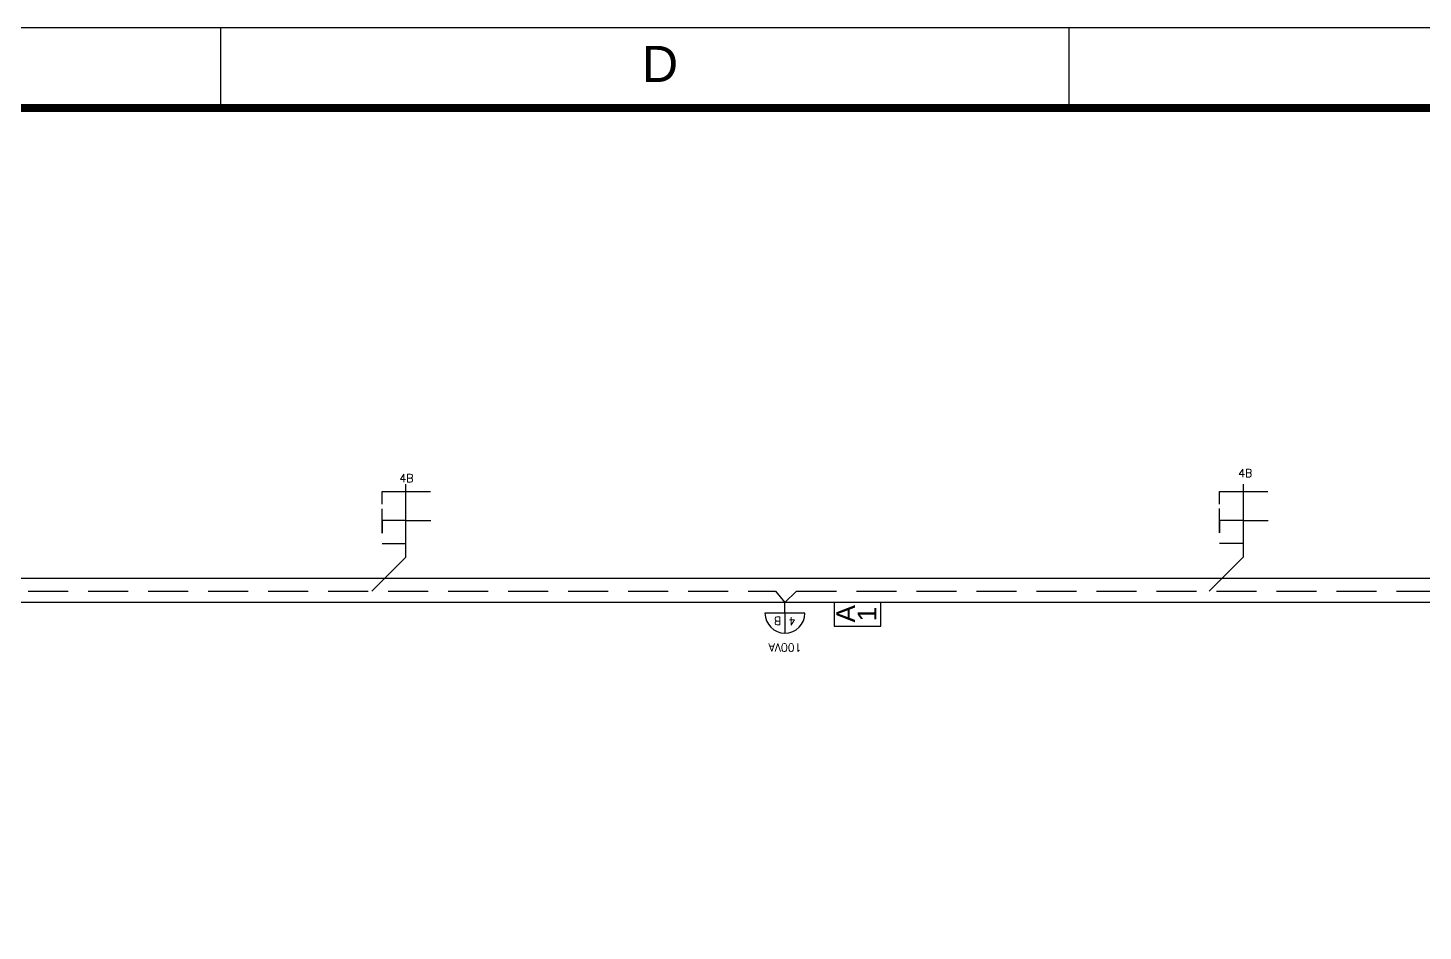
# Model space of a CAD drawing. Header units: millimetres. Extents: x 2718 to 3327, y 272 to 594.
# Drawn here: x 3141.2 to 3158.64, y 457.28 to 468.57 of the extents above; entities that cross this region are included whole.
import ezdxf
from ezdxf.enums import TextEntityAlignment as Align

# ---------------------------------------------------------------- set-up
doc = ezdxf.new("R2010")
doc.units = ezdxf.units.MM
doc.header["$MEASUREMENT"] = 0
doc.linetypes.add('DASHED', pattern=[0.75, 0.5, -0.25])
doc.layers.add('Circuito Iluminação 4', color=90, linetype='CONTINUOUS', lineweight=30)
doc.layers.add('Eletroduto_Parede', color=200, linetype='DASHED', lineweight=30)
for name, color, linetype in [('HIDROSSANITÁRIO', 8, 'CONTINUOUS'), ('Iluminação_Arandela', 50, 'CONTINUOUS'), ('PONTOS_ELETRICOS', 2, 'CONTINUOUS'), ("PRANCHA - PROJETU'S", 7, 'CONTINUOUS'), ('Segurança', 170, 'CONTINUOUS'), ('TXT_0', 7, 'CONTINUOUS')]:
    doc.layers.add(name, color=color, linetype=linetype)
doc.styles.add('ARIAL', font='arial.ttf', dxfattribs={"height": 2})
doc.styles.add('PADRAO_TXT', font='romans.shx')
doc.styles.add('ROMANS', font='romans.shx', dxfattribs={"height": 0.1})

# ---------------------------------------------------------------- blocks, each defined once
blk = doc.blocks.new('ADFSGASDFG')
at = {"layer": "PRANCHA - PROJETU'S", "color": 1}
for p, q in [((296.578, 106.346), (296.578, 107.346)), ((307.178, 106.346), (307.178, 107.346))]:
    blk.add_line(p, q, dxfattribs=at)
blk.add_lwpolyline([(276.578, 47.946), (360.678, 47.946), (360.678, 107.346), (276.578, 107.346)], close=True, dxfattribs=at)
at = {"layer": "PRANCHA - PROJETU'S", "color": 4, "const_width": 0.1}
blk.add_lwpolyline([(279.078, 106.346), (359.678, 106.346), (359.678, 48.946), (279.078, 48.946)], close=True, dxfattribs=at)
at = {"layer": "PRANCHA - PROJETU'S", "color": 50, "linetype": 'Continuous', "style": 'ARIAL'}
blk.add_text('D', height=0.45, dxfattribs=at).set_placement((302.065, 106.896), align=Align.MIDDLE)
blk = doc.blocks.new('luminaria3')
at = {"layer": 'PONTOS_ELETRICOS'}
for p, q in [((0, 0.133), (0, 0.383)), ((-0.09, 0), (0.09, 0)), ((0, 0.133), (0, 0))]:
    blk.add_line(p, q, dxfattribs=at)
blk.add_lwpolyline([(0.25, 0.133, 1), (-0.25, 0.133)], format="xyb", close=True, dxfattribs=at)
at = {"layer": 'TXT_0', "style": 'PADRAO_TXT', "flags": 8}
for tag, p in [('PO', (-0.001, 0.563)), ('CI', (-0.089, 0.232)), ('CO', (0.091, 0.229))]:
    blk.add_attdef(tag, text='', height=0.1, dxfattribs=at).set_placement(p, align=Align.MIDDLE)

msp = doc.modelspace()

# ---------------------------------------------------------------- linework, layer by layer
at = {"layer": 'Circuito Iluminação 4', "lineweight": 30}
for p, q in [((3145.924, 461.954), (3145.924, 462.865)), ((3156.39, 461.955), (3156.39, 462.866)), ((3145.627, 462.616), (3145.627, 462.773)), ((3145.627, 462.773), (3146.232, 462.773)), ((3156.093, 462.617), (3156.093, 462.775)), ((3156.093, 462.775), (3156.698, 462.775)), ((3145.627, 462.254), (3145.627, 462.557)), ((3156.093, 462.256), (3156.093, 462.559)), ((3145.924, 462.409), (3145.627, 462.409)), ((3145.627, 462.409), (3145.627, 462.254)), ((3145.924, 462.409), (3146.225, 462.409)), ((3146.225, 462.409), (3146.234, 462.409)), ((3156.39, 462.411), (3156.093, 462.411)), ((3156.093, 462.411), (3156.093, 462.256)), ((3156.39, 462.411), (3156.691, 462.411)), ((3156.691, 462.411), (3156.7, 462.411)), ((3145.924, 462.121), (3145.626, 462.121)), ((3156.39, 462.122), (3156.092, 462.122)), ((3145.497, 461.526), (3145.924, 461.954)), ((3155.964, 461.529), (3156.39, 461.955))]:
    msp.add_line(p, q, dxfattribs=at)
at = {"layer": 'Eletroduto_Parede'}
for p, q in [((3140.452, 461.526), (3150.541, 461.526)), ((3150.541, 461.526), (3150.661, 461.386)), ((3150.661, 461.386), (3150.805, 461.529)), ((3150.805, 461.529), (3161.122, 461.529))]:
    msp.add_line(p, q, dxfattribs=at)
at = {"layer": 'HIDROSSANITÁRIO', "color": 8, "linetype": 'Continuous'}
for p, q in [((3171.661, 461.686), (3129.661, 461.686)), ((3171.361, 461.386), (3129.961, 461.386))]:
    msp.add_line(p, q, dxfattribs=at)
at = {"layer": 'Segurança'}
msp.add_lwpolyline([(3151.861, 461.092), (3151.861, 461.386), (3151.274, 461.386), (3151.274, 461.092)], close=True, dxfattribs=at)

# ---------------------------------------------------------------- block references
at = {"layer": 'Iluminação_Arandela'}
ref = msp.add_blockref('luminaria3', (3150.661, 461.386), dxfattribs=dict(at, rotation=180))
ref.add_attrib('CI', '4', dxfattribs={"layer": 'TXT_0', "height": 0.1, "rotation": 180, "style": 'PADRAO_TXT'}).set_placement((3150.75, 461.153), align=Align.MIDDLE)
ref.add_attrib('CO', 'B', dxfattribs={"layer": 'TXT_0', "height": 0.1, "rotation": 180, "style": 'PADRAO_TXT'}).set_placement((3150.57, 461.157), align=Align.MIDDLE)
ref.add_attrib('PO', '100VA', dxfattribs={"layer": 'TXT_0', "height": 0.1, "rotation": 180, "style": 'PADRAO_TXT'}).set_placement((3150.662, 460.823), align=Align.MIDDLE)
at = {"layer": "PRANCHA - PROJETU'S", "color": 1}
msp.add_blockref('ADFSGASDFG', (2847.034, 361.221), dxfattribs=at)

# ---------------------------------------------------------------- texts
at = {"layer": 'Circuito Iluminação 4', "lineweight": 30, "char_height": 0.1, "attachment_point": 1, "style": 'ROMANS'}
for insert in [(3145.841, 462.989), (3156.327, 463.054)]:
    msp.add_mtext_dynamic_manual_height_columns('4B', width=0.20385, gutter_width=0.5, heights=[0], dxfattribs=dict(at, insert=insert))
at = {"layer": 'Segurança', "style": 'ARIAL'}
for s, p in [('A', (3151.538, 461.136)), ('1', (3151.805, 461.15))]:
    msp.add_text(s, height=0.235, rotation=90, dxfattribs=at).set_placement(p)

doc.saveas('drawing.dxf')
